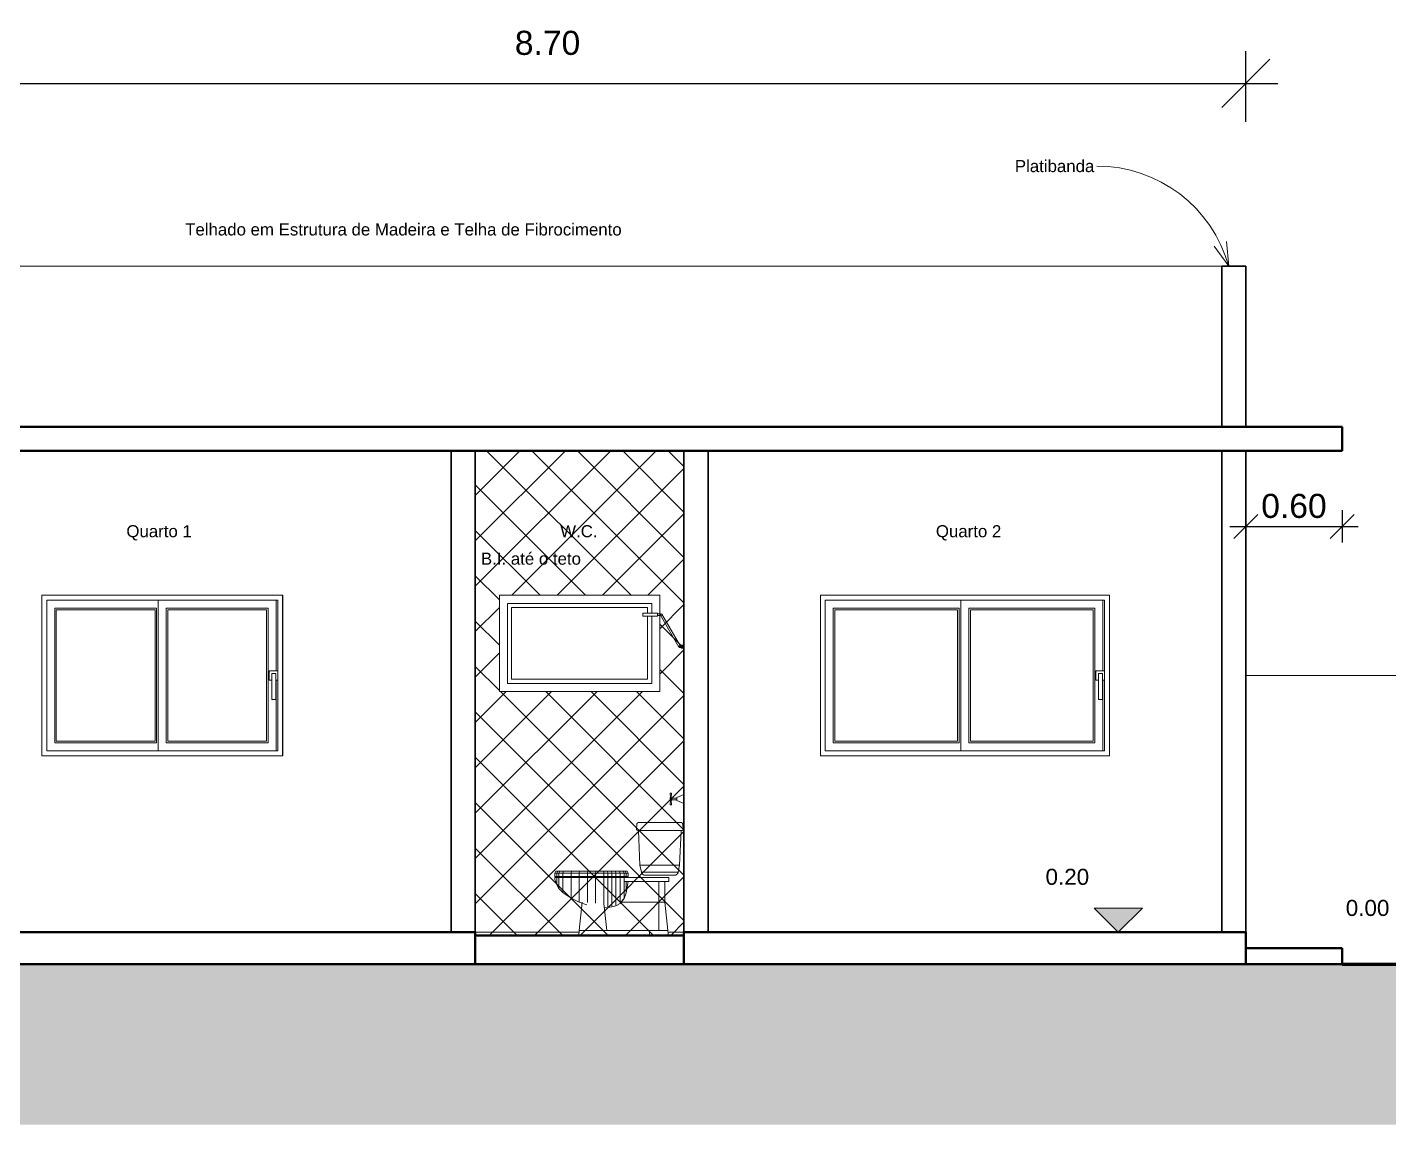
# Model space of a CAD drawing. Header units: centimetres. Extents: x 1481 to 8105, y -69 to 2574.
# Drawn here: x 2722 to 3570, y -69 to 615 of the extents above; entities that cross this region are included whole.
import ezdxf

# ---------------------------------------------------------------- set-up
doc = ezdxf.new("R2010")
doc.units = ezdxf.units.CM
for name, color, linetype, lineweight in [('A-ANNO-DIMS', 1, 'Continuous', 9), ('A-AREA-IDEN', 1, 'Continuous', 9), ('A-DETL-GENF', 92, 'Continuous', 18), ('A-DETL-THIN', 151, 'Continuous', 9), ('A-FLOR', 192, 'Continuous', 9), ('A-GENM', 13, 'Continuous', 9), ('A-GLAZ', 151, 'Continuous', 9), ('A-WALL', 250, 'Continuous', 9), ('C-TOPO', 7, 'Continuous', 9), ('G-ANNO-DIMS', 182, 'Continuous', 9), ('G-ANNO-TEXT', 231, 'Continuous', 9), ('P-SANR-FIXT', 31, 'Continuous', 9)]:
    doc.layers.add(name, color=color, linetype=linetype, lineweight=lineweight)
doc.styles.add('Arial', font='arial.ttf', dxfattribs={"height": 15})
doc.styles.add('Arial_1', font='arial.ttf', dxfattribs={"height": 20})
doc.dimstyles.new('Cotas_de_Corte', dxfattribs={"dimscale": 30.48, "dimtxt": 7.651945, "dimasz": 0.492126, "dimexe": 0.328084, "dimexo": 0.0625, "dimgap": 0.164042, "dimtad": 1, "dimlfac": 0.01, "dimrnd": 0.01, "dimzin": 0, "dimdsep": 46, "dimtxsty": 'Arial', "dimblk1": 'OBLIQUE', "dimblk2": 'OBLIQUE', "dimsah": 1, "dimcen": 0.09, "dimdle": 0.328084, "dimazin": 0, "dimtfac": 1, "dimtdec": 4, "dimtix": 1, "dimtmove": 0, "dimatfit": 3, "dimfxl": 0.393701, "dimfxlon": 1, "dimtvp": 1, "dimtolj": 1, "dimtzin": 0, "dimarcsym": 2})
doc.dimstyles.new('Cotas_Planta_Baixa', dxfattribs={"dimscale": 30.48, "dimtxt": 15.303891, "dimasz": 0.984252, "dimexe": 0.656168, "dimexo": 0.0625, "dimgap": 0.574147, "dimtad": 1, "dimlfac": 0.01, "dimrnd": 0.01, "dimzin": 0, "dimdsep": 46, "dimtxsty": 'Arial', "dimblk1": 'OBLIQUE', "dimblk2": 'OBLIQUE', "dimsah": 1, "dimcen": 0.09, "dimdle": 0.656168, "dimazin": 0, "dimtfac": 1, "dimtdec": 4, "dimtix": 1, "dimtmove": 0, "dimatfit": 3, "dimfxl": 0.787402, "dimfxlon": 1, "dimtvp": 1, "dimtolj": 1, "dimtzin": 0, "dimarcsym": 2})

# ---------------------------------------------------------------- blocks, each defined once
blk = doc.blocks.new('Janela 2FL Correr - Janela 2FLs 1_50 x 1_20-628755-Corte 1')
at = {"layer": 'A-GENM'}
for p, q in [((-80.4, 182.75), (-80.4, 177.25)), ((-74.91, 183), (-80.15, 183)), ((-78.66, 181), (-78.66, 165)), ((-78.41, 181.25), (-76.41, 181.25)), ((-76.16, 165), (-76.16, 181)), ((-80.15, 177), (-78.64, 177)), ((-76.17, 177), (-74.91, 177)), ((-78.41, 165), (-78.66, 165)), ((-76.41, 165), (-78.41, 165)), ((-76.16, 165), (-76.41, 165))]:
    blk.add_line(p, q, dxfattribs=at)
for centre, start, end in [((-80.15, 182.75), 90, 180), ((-80.15, 177.25), 180, 270)]:
    blk.add_arc(centre, 0.25, start, end, dxfattribs=at)
for points, knots in [([(-78.66, 181), (-78.66, 181.02), (-78.65, 181.05), (-78.64, 181.1), (-78.62, 181.12), (-78.61, 181.14), (-78.6, 181.16), (-78.59, 181.17), (-78.57, 181.19), (-78.55, 181.2), (-78.53, 181.22), (-78.5, 181.23), (-78.46, 181.25), (-78.43, 181.25), (-78.41, 181.25)], [0, 0, 0, 0, 0.166667, 0.25, 0.333333, 0.375, 0.416667, 0.5, 0.541667, 0.583333, 0.666667, 0.75, 0.833333, 1, 1, 1, 1]), ([(-76.41, 181.25), (-76.38, 181.25), (-76.35, 181.25), (-76.31, 181.23), (-76.28, 181.22), (-76.26, 181.2), (-76.24, 181.19), (-76.22, 181.17), (-76.21, 181.15), (-76.19, 181.13), (-76.18, 181.11), (-76.17, 181.09), (-76.16, 181.05), (-76.16, 181.02), (-76.16, 181)], [0, 0, 0, 0, 0.166667, 0.25, 0.333333, 0.416667, 0.458333, 0.5, 0.583333, 0.666667, 0.708333, 0.75, 0.833333, 1, 1, 1, 1])]:
    blk.add_open_spline(points, degree=3, knots=knots, dxfattribs=at)
at = {"layer": 'A-GLAZ'}
for p, q in [((-71.91, 230), (-221.91, 230)), ((-221.91, 230), (-221.91, 130)), ((-71.91, 130), (-71.91, 230)), ((-218.91, 133), (-218.91, 227)), ((-218.91, 227), (-74.91, 227)), ((-213.91, 138), (-213.91, 222)), ((-213.91, 222), (-150.41, 222)), ((-212.91, 139), (-212.91, 221)), ((-212.91, 221), (-151.41, 221)), ((-151.41, 139), (-151.41, 221)), ((-150.41, 138), (-150.41, 222)), ((-149.41, 227), (-149.41, 133)), ((-144.41, 138), (-144.41, 222)), ((-144.41, 222), (-80.91, 222)), ((-143.41, 139), (-143.41, 221)), ((-143.41, 221), (-81.91, 221)), ((-81.91, 139), (-81.91, 221)), ((-80.91, 138), (-80.91, 222)), ((-75.91, 183), (-75.91, 227)), ((-74.91, 227), (-74.91, 133)), ((-75.91, 133), (-75.91, 177)), ((-213.91, 138), (-150.41, 138)), ((-212.91, 139), (-151.41, 139)), ((-144.41, 138), (-80.91, 138)), ((-143.41, 139), (-81.91, 139)), ((-221.91, 130), (-71.91, 130)), ((-74.91, 133), (-218.91, 133))]:
    blk.add_line(p, q, dxfattribs=at)
blk = doc.blocks.new('Janela 2FL Correr - Janela 2FLs 1_80 x 1_20-646655-Corte 1')
at = {"layer": 'A-GENM'}
for p, q in [((434.6, 182.75), (434.6, 177.25)), ((440.09, 183), (434.85, 183)), ((436.34, 181), (436.34, 165)), ((436.59, 181.25), (438.59, 181.25)), ((438.84, 165), (438.84, 181)), ((434.85, 177), (436.36, 177)), ((438.83, 177), (440.09, 177)), ((436.59, 165), (436.34, 165)), ((438.59, 165), (436.59, 165)), ((438.84, 165), (438.59, 165))]:
    blk.add_line(p, q, dxfattribs=at)
for centre, start, end in [((434.85, 182.75), 90, 180), ((434.85, 177.25), 180, 270)]:
    blk.add_arc(centre, 0.25, start, end, dxfattribs=at)
for points, knots in [([(436.34, 181), (436.34, 181.02), (436.35, 181.05), (436.36, 181.1), (436.38, 181.12), (436.39, 181.14), (436.4, 181.16), (436.41, 181.17), (436.43, 181.19), (436.45, 181.2), (436.47, 181.22), (436.5, 181.23), (436.54, 181.25), (436.57, 181.25), (436.59, 181.25)], [0, 0, 0, 0, 0.166667, 0.25, 0.333333, 0.375, 0.416667, 0.5, 0.541667, 0.583333, 0.666667, 0.75, 0.833333, 1, 1, 1, 1]), ([(438.59, 181.25), (438.62, 181.25), (438.65, 181.25), (438.69, 181.23), (438.72, 181.22), (438.74, 181.2), (438.76, 181.19), (438.78, 181.17), (438.79, 181.15), (438.81, 181.13), (438.82, 181.11), (438.83, 181.09), (438.84, 181.05), (438.84, 181.02), (438.84, 181)], [0, 0, 0, 0, 0.166667, 0.25, 0.333333, 0.416667, 0.458333, 0.5, 0.583333, 0.666667, 0.708333, 0.75, 0.833333, 1, 1, 1, 1])]:
    blk.add_open_spline(points, degree=3, knots=knots, dxfattribs=at)
at = {"layer": 'A-GLAZ'}
for p, q in [((443.09, 230), (263.09, 230)), ((263.09, 130), (263.09, 230)), ((443.09, 230), (443.09, 130)), ((266.09, 227), (266.09, 133)), ((266.09, 227), (440.09, 227)), ((271.09, 138), (271.09, 222)), ((271.09, 222), (349.59, 222)), ((272.09, 139), (272.09, 221)), ((272.09, 221), (348.59, 221)), ((348.59, 139), (348.59, 221)), ((349.59, 138), (349.59, 222)), ((350.59, 227), (350.59, 133)), ((355.59, 138), (355.59, 222)), ((355.59, 222), (434.09, 222)), ((356.59, 139), (356.59, 221)), ((356.59, 221), (433.09, 221)), ((433.09, 139), (433.09, 221)), ((434.09, 138), (434.09, 222)), ((439.09, 183), (439.09, 227)), ((440.09, 133), (440.09, 227)), ((439.09, 133), (439.09, 177)), ((271.09, 138), (349.59, 138)), ((272.09, 139), (348.59, 139)), ((355.59, 138), (434.09, 138)), ((356.59, 139), (433.09, 139)), ((443.09, 130), (263.09, 130)), ((266.09, 133), (440.09, 133))]:
    blk.add_line(p, q, dxfattribs=at)
blk = doc.blocks.new('Janela Maxim-ar - WC 1_00 x 0_60-628378-Corte 1')
at = {"layer": 'A-GLAZ'}
for p, q in [((158.01, 224.92), (68.17, 224.92)), ((68.17, 224.92), (68.17, 175.08)), ((68.17, 224.91), (158.01, 224.91)), ((70.71, 177.61), (70.71, 222.37)), ((155.47, 222.37), (70.71, 222.37)), ((70.71, 222.37), (155.47, 222.37)), ((70.71, 177.61), (70.71, 222.37)), ((155.47, 222.37), (155.47, 218.92)), ((155.47, 222.37), (155.47, 218.92)), ((158.01, 218.92), (158.01, 224.92)), ((155.47, 216.92), (155.47, 177.61)), ((155.47, 216.92), (155.47, 177.61)), ((158.01, 175.08), (158.01, 216.92)), ((68.17, 175.08), (158.01, 175.08)), ((70.71, 177.61), (155.47, 177.61)), ((155.47, 177.61), (70.71, 177.61))]:
    blk.add_line(p, q, dxfattribs=at)
blk = doc.blocks.new('Assento Sanitário - Privada-333374-Corte 1')
at = {"layer": 'P-SANR-FIXT'}
for p, q in [((148.76, 87.33), (148.48, 84.1)), ((150.96, 88.48), (150.96, 88.42)), ((176.02, 88.48), (157.94, 88.48)), ((177.56, 84.1), (177.28, 87.33)), ((149.68, 83.4), (150.67, 61.81)), ((157.94, 83.4), (176.93, 83.4)), ((175.37, 61.81), (176.35, 83.4)), ((150.67, 61.81), (151.58, 57.35)), ((150.67, 61.81), (157.94, 61.81)), ((157.94, 61.81), (175.37, 61.81)), ((174.46, 57.35), (175.37, 61.81)), ((97.61, 56.73), (98.88, 56.73)), ((97.61, 54.83), (97.61, 56.73)), ((98.88, 56.72), (97.61, 56.72)), ((98.88, 54.83), (97.61, 54.83)), ((97.61, 54.19), (98.88, 54.19)), ((97.61, 54.19), (97.61, 52.92)), ((97.61, 52.92), (98.88, 49.44)), ((97.62, 56.73), (98.25, 58.01)), ((98.25, 58.01), (99.46, 58.01)), ((100.15, 56.72), (98.88, 56.72)), ((98.88, 54.83), (98.88, 56.72)), ((100.15, 54.83), (98.88, 54.83)), ((98.88, 54.19), (100.15, 54.19)), ((98.88, 54.19), (98.88, 49.56)), ((98.89, 56.73), (99.46, 58.01)), ((98.89, 56.73), (100.15, 56.73)), ((99.46, 58.01), (100.66, 58.01)), ((100.15, 56.73), (102.69, 56.73)), ((100.15, 54.83), (100.15, 56.73)), ((102.69, 56.72), (100.15, 56.72)), ((102.69, 54.83), (100.15, 54.83)), ((100.15, 54.19), (102.69, 54.19)), ((100.15, 54.19), (100.15, 47.24)), ((100.16, 56.73), (100.66, 58.01)), ((100.66, 58.01), (103.1, 58.01)), ((107.77, 56.72), (102.69, 56.72)), ((102.69, 54.83), (102.69, 56.72)), ((107.77, 54.83), (102.69, 54.83)), ((102.69, 54.19), (107.77, 54.19)), ((102.69, 54.19), (102.69, 44.84)), ((102.7, 56.73), (103.1, 58.01)), ((102.7, 56.73), (107.77, 56.73)), ((103.1, 58.01), (108.09, 58.01)), ((112.85, 56.72), (107.77, 56.72)), ((107.77, 54.83), (107.77, 56.72)), ((112.85, 54.83), (107.77, 54.83)), ((107.77, 54.19), (112.85, 54.19)), ((107.77, 54.19), (107.77, 41.3)), ((107.78, 56.73), (108.09, 58.01)), ((107.78, 56.73), (112.85, 56.73)), ((108.09, 58.01), (113.1, 58.01)), ((112.85, 56.73), (117.93, 56.73)), ((117.93, 56.72), (112.85, 56.72)), ((112.85, 54.83), (112.85, 56.72)), ((117.93, 54.83), (112.85, 54.83)), ((112.85, 54.19), (117.93, 54.19)), ((112.85, 54.19), (112.85, 38.96)), ((112.86, 56.73), (113.1, 58.01)), ((113.1, 58.01), (118.13, 58.01)), ((117.93, 56.73), (123.03, 56.73)), ((117.93, 54.83), (117.93, 56.73)), ((123.03, 56.72), (117.93, 56.72)), ((123.03, 54.83), (117.93, 54.83)), ((117.93, 54.19), (123.03, 54.19)), ((117.93, 54.19), (117.93, 38.54)), ((117.94, 56.73), (118.13, 58.01)), ((118.13, 58.01), (123.14, 58.01)), ((128.09, 56.72), (123.03, 56.72)), ((123.03, 54.83), (123.03, 56.72)), ((128.09, 54.83), (123.03, 54.83)), ((123.03, 54.19), (128.09, 54.19)), ((123.03, 54.19), (123.03, 38.15)), ((123.04, 56.73), (123.14, 58.01)), ((123.04, 56.73), (128.09, 56.73)), ((123.14, 58.01), (128.09, 58.01)), ((128.09, 56.73), (128.09, 58.01)), ((128.09, 58.01), (130.54, 58.01)), ((128.09, 56.73), (130.63, 56.73)), ((128.09, 54.83), (128.09, 56.73)), ((130.63, 56.72), (128.09, 56.72)), ((130.63, 54.83), (128.09, 54.83)), ((128.09, 54.19), (130.63, 54.19)), ((128.09, 54.19), (128.09, 37.78)), ((130.62, 56.73), (130.54, 58.01)), ((130.54, 58.01), (133.04, 58.01)), ((130.63, 56.73), (133.17, 56.73)), ((133.17, 56.72), (130.63, 56.72)), ((130.63, 54.83), (130.63, 56.72)), ((133.17, 54.83), (130.63, 54.83)), ((130.63, 54.19), (133.17, 54.19)), ((130.63, 54.19), (130.63, 35.85)), ((133.17, 56.73), (133.04, 58.01)), ((133.04, 58.01), (135.47, 58.01)), ((133.17, 56.73), (135.71, 56.73)), ((133.17, 54.83), (133.17, 56.73)), ((135.71, 56.72), (133.17, 56.72)), ((135.71, 54.83), (133.17, 54.83)), ((133.17, 54.19), (135.71, 54.19)), ((133.17, 54.19), (133.17, 36.27)), ((135.71, 56.73), (135.47, 58.01)), ((135.47, 58.01), (137.84, 58.01)), ((135.71, 56.73), (138.25, 56.73)), ((138.25, 56.72), (135.71, 56.72)), ((135.71, 54.83), (135.71, 56.72)), ((138.25, 54.83), (135.71, 54.83)), ((135.71, 54.19), (138.25, 54.19)), ((135.71, 54.19), (135.71, 36.95)), ((138.25, 56.75), (137.84, 58.01)), ((137.84, 58.01), (140.24, 58.01)), ((138.25, 56.73), (140.79, 56.73)), ((138.25, 54.83), (138.25, 56.73)), ((140.79, 56.72), (138.25, 56.72)), ((140.79, 54.83), (138.25, 54.83)), ((138.25, 54.19), (140.79, 54.19)), ((138.25, 54.19), (138.25, 38.49)), ((140.79, 56.73), (140.24, 58.01)), ((140.24, 58.01), (141.45, 58.01)), ((140.79, 56.73), (142.06, 56.73)), ((142.06, 56.72), (140.79, 56.72)), ((140.79, 54.83), (140.79, 56.72)), ((142.06, 54.83), (140.79, 54.83)), ((140.79, 54.19), (167.61, 54.19)), ((140.79, 51.65), (140.79, 54.19)), ((167.61, 51.65), (140.79, 51.65)), ((140.79, 51.61), (140.79, 41.1)), ((142.06, 56.73), (141.45, 58.01)), ((141.45, 58.01), (142.7, 58.01)), ((142.06, 56.73), (143.33, 56.73)), ((143.33, 56.72), (142.06, 56.72)), ((142.06, 54.83), (142.06, 56.72)), ((143.33, 54.83), (142.06, 54.83)), ((143.33, 51.65), (142.06, 44.45)), ((142.06, 44.45), (143.33, 51.65)), ((142.06, 51.61), (142.06, 44.6)), ((143.33, 56.73), (142.7, 58.01)), ((143.33, 54.83), (143.33, 56.73)), ((151.58, 57.35), (157.94, 57.35)), ((157.94, 57.35), (174.46, 57.35)), ((157.94, 55.46), (172.01, 55.46)), ((162.38, 38.64), (162.38, 51.65)), ((162.38, 38.64), (162.38, 51.65)), ((166.19, 38.64), (166.19, 51.65)), ((167.61, 54.19), (168.73, 54.19)), ((168.73, 51.65), (167.61, 51.65)), ((168.73, 51.65), (168.73, 54.19)), ((98.88, 49.44), (100.15, 47.24)), ((100.15, 47.24), (102.69, 44.7)), ((102.69, 44.7), (107.77, 41.17)), ((142.06, 44.45), (140.79, 40.96)), ((140.79, 40.96), (142.06, 44.45)), ((107.77, 41.17), (112.85, 38.8)), ((112.85, 38.8), (117.51, 37.11)), ((114.76, 38.64), (112.85, 21.17)), ((118.22, 38.64), (118.16, 38.64)), ((130, 21.17), (128.18, 37.87)), ((128.47, 35.18), (130.63, 35.37)), ((130.63, 35.37), (133.17, 35.82)), ((133.17, 35.82), (135.71, 36.5)), ((135.71, 36.5), (138.25, 37.94)), ((138.25, 37.94), (140.79, 40.96)), ((162.38, 38.64), (138.4, 38.64)), ((140.79, 40.96), (138.84, 38.64)), ((138.84, 38.64), (162.38, 38.64)), ((162.38, 21.17), (162.38, 38.64)), ((164.18, 38.64), (162.38, 38.64)), ((162.38, 38.64), (162.38, 21.17)), ((164.69, 38.64), (164.17, 38.64)), ((165.55, 38.64), (164.68, 38.64)), ((165.89, 38.64), (165.55, 38.64)), ((166.19, 38.64), (165.89, 38.64)), ((166.19, 38.64), (166.18, 38.64)), ((168.1, 21.17), (166.19, 38.64)), ((112.85, 21.17), (112.51, 18)), ((113.41, 21.17), (112.85, 21.17)), ((112.85, 21.17), (113.41, 21.17)), ((115.04, 21.17), (113.41, 21.17)), ((113.41, 21.17), (115.04, 21.17)), ((117.57, 21.17), (115.04, 21.17)), ((115.04, 21.17), (117.57, 21.17)), ((120.75, 21.17), (117.57, 21.17)), ((117.57, 21.17), (120.75, 21.17)), ((124.28, 21.17), (120.75, 21.17)), ((120.75, 21.17), (124.28, 21.17)), ((156.66, 21.17), (124.28, 21.17)), ((124.28, 21.17), (130, 21.17)), ((156.66, 21.17), (156.66, 18)), ((156.67, 18), (156.67, 21.17)), ((156.67, 21.17), (168, 21.17)), ((167.91, 21.17), (168.1, 21.17)), ((168.06, 21.17), (168.1, 21.17)), ((168.45, 18), (168.1, 21.17))]:
    blk.add_line(p, q, dxfattribs=at)
at = {"layer": 'P-SANR-FIXT', "flags": 128}
for points in [[(148.76, 87.38), (148.77, 87.43), (148.78, 87.48), (148.79, 87.53), (148.8, 87.57), (148.82, 87.62), (148.84, 87.67), (148.86, 87.72), (148.88, 87.76), (148.9, 87.81), (148.93, 87.85)], [(148.98, 87.94), (149.01, 87.98), (149.04, 88.02), (149.07, 88.06), (149.11, 88.1), (149.14, 88.13), (149.18, 88.17), (149.22, 88.2), (149.26, 88.23), (149.3, 88.26), (149.34, 88.29), (149.39, 88.31)], [(149.48, 88.36), (149.52, 88.38), (149.57, 88.4), (149.62, 88.42), (149.67, 88.43), (149.72, 88.45), (149.77, 88.46), (149.82, 88.47), (149.87, 88.48), (149.92, 88.48), (149.97, 88.48)], [(157.94, 88.48), (157.62, 88.48), (157.31, 88.48), (156.99, 88.48), (156.68, 88.48), (156.37, 88.48), (156.06, 88.48), (155.75, 88.48), (155.45, 88.48), (155.15, 88.48), (154.86, 88.48), (154.57, 88.48), (154.28, 88.48), (154.01, 88.48), (153.73, 88.48), (153.47, 88.48), (153.21, 88.48), (152.96, 88.48), (152.72, 88.48), (152.49, 88.48), (152.26, 88.48), (152.04, 88.48), (151.84, 88.48), (151.64, 88.48), (151.45, 88.48), (151.28, 88.48), (151.11, 88.48), (150.96, 88.48), (150.81, 88.48), (150.68, 88.48), (150.56, 88.48), (150.45, 88.48), (150.36, 88.48), (150.27, 88.48), (150.2, 88.48), (150.14, 88.48), (150.09, 88.48), (150.06, 88.48), (150.03, 88.48), (150.02, 88.48), (150.02, 88.48)], [(150.27, 88.48), (150.33, 88.48), (150.42, 88.48), (150.53, 88.48), (150.63, 88.48)], [(148.48, 83.93), (148.48, 83.96), (148.48, 83.98)], [(148.57, 83.7), (148.56, 83.72), (148.55, 83.74)], [(148.75, 83.52), (148.73, 83.53), (148.71, 83.55)], [(149.01, 83.41), (148.98, 83.42), (148.96, 83.42)], [(149.11, 83.4), (149.11, 83.4), (149.14, 83.4), (149.17, 83.4), (149.22, 83.4), (149.28, 83.4), (149.36, 83.4), (149.45, 83.4), (149.56, 83.4), (149.67, 83.4), (149.8, 83.4), (149.95, 83.4), (150.11, 83.4), (150.28, 83.4), (150.46, 83.4), (150.65, 83.4), (150.86, 83.4), (151.07, 83.4), (151.3, 83.4), (151.54, 83.4), (151.79, 83.4), (152.04, 83.4), (152.31, 83.4), (152.59, 83.4), (152.87, 83.4), (153.17, 83.4), (153.47, 83.4), (153.78, 83.4), (154.09, 83.4), (154.41, 83.4), (154.74, 83.4), (155.07, 83.4), (155.41, 83.4), (155.75, 83.4), (156.09, 83.4), (156.44, 83.4), (156.79, 83.4), (157.14, 83.4), (157.49, 83.4), (157.84, 83.4), (157.94, 83.4)], [(154.03, 55.46), (153.93, 55.47), (153.83, 55.47), (153.73, 55.48), (153.63, 55.5), (153.53, 55.52), (153.43, 55.54), (153.33, 55.56), (153.24, 55.59), (153.14, 55.63), (153.04, 55.67), (152.95, 55.71), (152.86, 55.75), (152.77, 55.8), (152.68, 55.85), (152.6, 55.91), (152.52, 55.97), (152.44, 56.03), (152.36, 56.1), (152.28, 56.16), (152.21, 56.24), (152.14, 56.31), (152.08, 56.39), (152.01, 56.47), (151.95, 56.55), (151.9, 56.63), (151.84, 56.72), (151.79, 56.81), (151.75, 56.9), (151.71, 56.99), (151.67, 57.08), (151.63, 57.18), (151.6, 57.28), (151.58, 57.35)], [(154.03, 55.46), (154.04, 55.46), (154.05, 55.46), (154.06, 55.46), (154.08, 55.46), (154.11, 55.46), (154.15, 55.46), (154.19, 55.46), (154.23, 55.46), (154.28, 55.46), (154.34, 55.46), (154.41, 55.46), (154.48, 55.46), (154.55, 55.46), (154.63, 55.46), (154.72, 55.46), (154.81, 55.46), (154.9, 55.46), (155, 55.46), (155.11, 55.46), (155.22, 55.46), (155.33, 55.46), (155.45, 55.46), (155.57, 55.46), (155.7, 55.46), (155.83, 55.46), (155.96, 55.46), (156.1, 55.46), (156.24, 55.46), (156.38, 55.46), (156.52, 55.46), (156.67, 55.46), (156.82, 55.46), (156.97, 55.46), (157.12, 55.46), (157.28, 55.46), (157.43, 55.46), (157.59, 55.46), (157.74, 55.46), (157.9, 55.46), (157.94, 55.46)]]:
    blk.add_lwpolyline(points, dxfattribs=at)
at = {"layer": 'P-SANR-FIXT'}
for points, knots in [([(177.28, 87.33), (177.27, 87.43), (177.24, 87.58), (177.17, 87.75), (177.12, 87.85), (177.06, 87.94), (176.99, 88.04), (176.88, 88.15), (176.75, 88.25), (176.62, 88.34), (176.48, 88.4), (176.28, 88.47), (176.12, 88.48), (176.02, 88.48)], [-1, -1, -1, -1, -0.833333, -0.75, -0.708333, -0.666667, -0.583333, -0.5, -0.416667, -0.333333, -0.25, -0.166667, 0, 0, 0, 0]), ([(176.93, 83.4), (176.98, 83.4), (177.04, 83.41), (177.13, 83.43), (177.19, 83.46), (177.25, 83.49), (177.3, 83.52), (177.35, 83.56), (177.38, 83.59), (177.4, 83.61), (177.42, 83.64), (177.45, 83.67), (177.48, 83.72), (177.51, 83.77), (177.54, 83.86), (177.57, 83.96), (177.57, 84.05), (177.56, 84.1)], [-1, -1, -1, -1, -0.875, -0.8125, -0.75, -0.6875, -0.625, -0.5625, -0.53125, -0.5, -0.46875, -0.4375, -0.375, -0.3125, -0.25, -0.125, 0, 0, 0, 0]), ([(172.01, 55.46), (172.19, 55.46), (172.47, 55.5), (172.82, 55.6), (173.08, 55.7), (173.33, 55.83), (173.55, 55.99), (173.77, 56.17), (173.96, 56.37), (174.12, 56.59), (174.31, 56.91), (174.41, 57.17), (174.46, 57.35)], [-1, -1, -1, -1, -0.833333, -0.75, -0.666667, -0.583333, -0.5, -0.416667, -0.333333, -0.25, -0.166667, 0, 0, 0, 0])]:
    blk.add_open_spline(points, degree=3, knots=knots, dxfattribs=at)
blk = doc.blocks.new('Chuveiro - Chuveiro Simples _ducha_-337202-Corte 1')
at = {"layer": 'P-SANR-FIXT'}
for p, q in [((152.51, 218.92), (152.51, 216.92)), ((152.51, 218.92), (157.01, 218.92)), ((157.01, 216.92), (152.51, 216.92)), ((157.01, 218.92), (161.51, 218.92)), ((161.51, 216.92), (157.01, 216.92)), ((163.09, 218.42), (161.4, 218.42)), ((161.4, 217.42), (163.09, 217.42)), ((161.51, 216.92), (161.51, 218.92)), ((163.9, 218.42), (163.09, 218.42)), ((163.09, 217.42), (163.9, 217.42)), ((163.49, 217.63), (174.99, 197.71)), ((164.34, 218.12), (164.35, 218.13)), ((175.85, 198.21), (164.35, 218.13)), ((175, 197.72), (174.99, 197.71)), ((176.39, 198.5), (175.39, 198.5)), ((175.39, 197.5), (176.39, 197.5)), ((176.39, 198.43), (176.39, 198.87)), ((176.39, 198.87), (177.89, 198.87)), ((176.39, 197.57), (176.39, 198.43)), ((176.39, 198.43), (177.89, 198.43)), ((176.39, 197.13), (176.39, 197.57)), ((176.39, 197.57), (177.89, 197.57)), ((177.89, 197.13), (176.39, 197.13)), ((178.09, 201.2), (177.89, 201.2)), ((177.89, 198), (177.89, 201.2)), ((177.89, 194.8), (177.89, 198)), ((177.89, 194.8), (178.09, 194.8)), ((169.47, 106.6), (169.69, 104)), ((170.32, 106.6), (169.47, 106.6)), ((169.69, 102), (169.47, 99.4)), ((170.29, 104), (169.49, 104)), ((169.49, 103.03), (169.49, 104)), ((169.49, 102), (169.49, 102.97)), ((169.49, 102), (170.29, 102)), ((169.69, 104), (170.09, 104)), ((169.69, 102), (170.09, 102)), ((170.09, 104), (170.32, 106.6)), ((170.32, 99.4), (170.09, 102)), ((170.29, 104), (170.29, 103.03)), ((170.59, 103.7), (170.29, 103.7)), ((170.59, 103.7), (170.29, 103.7)), ((170.29, 102.97), (170.29, 102)), ((170.29, 102.3), (170.59, 102.3)), ((170.29, 102.3), (170.59, 102.3)), ((170.59, 103.68), (170.59, 103)), ((170.59, 103.68), (170.59, 103.68)), ((173.59, 103.5), (170.59, 103.5)), ((170.59, 103), (170.59, 102.32)), ((170.59, 102.5), (173.59, 102.5)), ((170.59, 102.32), (170.59, 102.32)), ((178.09, 105.75), (173.59, 104)), ((173.59, 102), (173.59, 104)), ((173.59, 102), (178.09, 100.25)), ((170.32, 99.4), (169.47, 99.4))]:
    blk.add_line(p, q, dxfattribs=at)
for centre, radius, start, end in [((163.9, 217.92), 0.5, 0, 180), ((163.9, 217.92), 0.5, 180, 0), ((175.39, 198), 0.5, 0, 180), ((175.39, 198), 0.5, 180, 0), ((169.89, 103), 0.427, 0, 180), ((169.89, 103), 0.427, 180, 0)]:
    blk.add_arc(centre, radius, start, end, dxfattribs=at)
blk = doc.blocks.new('Elevações de ponto - M_Cota de elevação - Exterior preenchido-23614-Corte 1')
at = {"layer": 'G-ANNO-DIMS'}
blk.add_hatch(color=256, dxfattribs=at).paths.add_polyline_path([(463.65, 35), (448.65, 20), (433.65, 35)], flags=0)
for p, q in [((448.65, 20), (433.65, 35)), ((433.65, 35), (463.65, 35)), ((463.65, 35), (448.65, 20)), ((433.65, 20), (463.65, 20))]:
    blk.add_line(p, q, dxfattribs=at)
blk = doc.blocks.new('_Oblique')
at = {"color": 0, "linetype": 'ByBlock', "lineweight": -2}
blk.add_line((-0.5, -0.5), (0.5, 0.5), dxfattribs=at)
blk = doc.blocks.new('*D174')
at = {"layer": 'A-ANNO-DIMS', "color": 0, "lineweight": -2, "transparency": 16777216}
for p, q in [((3481, 314.02), (3481, 293.92)), ((3541, 314.02), (3541, 293.92)), ((3471, 303.92), (3551, 303.92))]:
    blk.add_line(p, q, dxfattribs=at)
at = {"layer": 'Defpoints', "color": 0, "transparency": 16777216}
for p in [(3481, 315.92), (3541, 315.92), (3541, 303.92)]:
    blk.add_point(p, dxfattribs=at)
at = {"layer": 'A-ANNO-DIMS', "color": 0, "lineweight": -2, "transparency": 16777216, "xscale": 15, "yscale": 15, "zscale": 15, "rotation": 180}
blk.add_blockref('_Oblique', (3481, 303.92), dxfattribs=at)
at = {"layer": 'A-ANNO-DIMS', "color": 0, "lineweight": -2, "transparency": 16777216, "xscale": 15, "yscale": 15, "zscale": 15}
blk.add_blockref('_Oblique', (3541, 303.92), dxfattribs=at)
at = {"layer": 'A-ANNO-DIMS', "color": 0, "transparency": 16777216, "insert": (3511, 316.58), "char_height": 15, "width": 24.2979, "attachment_point": 5, "style": 'Arial'}
blk.add_mtext('\\A1;0.60', dxfattribs=at)
blk = doc.blocks.new('*D203')
at = {"layer": 'A-ANNO-DIMS', "color": 0, "lineweight": -2, "transparency": 16777216}
for p, q in [((2611, 556), (2611, 600)), ((3481, 556), (3481, 600)), ((2591, 580), (3501, 580))]:
    blk.add_line(p, q, dxfattribs=at)
at = {"layer": 'Defpoints', "color": 0, "transparency": 16777216}
for p in [(3481, 580), (2611, 466), (3481, 466)]:
    blk.add_point(p, dxfattribs=at)
at = {"layer": 'A-ANNO-DIMS', "color": 0, "lineweight": -2, "transparency": 16777216, "xscale": 29.99999999999999, "yscale": 29.99999999999999, "zscale": 29.99999999999999, "rotation": 180}
blk.add_blockref('_Oblique', (2611, 580), dxfattribs=at)
at = {"layer": 'A-ANNO-DIMS', "color": 0, "lineweight": -2, "transparency": 16777216, "xscale": 29.99999999999999, "yscale": 29.99999999999999, "zscale": 29.99999999999999}
blk.add_blockref('_Oblique', (3481, 580), dxfattribs=at)
at = {"layer": 'A-ANNO-DIMS', "color": 0, "transparency": 16777216, "insert": (3046, 605.16), "char_height": 15, "attachment_point": 5, "style": 'Arial'}
blk.add_mtext('\\A1;8.70', dxfattribs=at)

msp = doc.modelspace()

# ---------------------------------------------------------------- hatches: boundary and pattern name
at = {"layer": 'A-DETL-GENF'}
h = msp.add_hatch(dxfattribs=at)
h.set_pattern_fill('FP_2', color=8, style=0, pattern_type=2)
h.set_pattern_definition([(45, (2565.865, 255.727), (-14.14214, 14.14214), []), (135, (2565.865, 255.727), (-14.14214, -14.14214), [])])
h.paths.add_polyline_path([(3001, 49), (3131, 49), (3131, 351), (3001, 351), (3001, 66.979)], flags=0)
h.paths.add_polyline_path([(3016, 201), (3016, 261), (3116, 261), (3116, 201), (3044.762, 201)], flags=0)
at = {"layer": 'C-TOPO'}
h = msp.add_hatch(dxfattribs=at)
h.set_pattern_fill('FP_1', color=256, style=0, pattern_type=2)
h.set_pattern_definition([(0, (2565.865, 255.727), (31.75, 31.75), [31.75, -31.75]), (0, (2565.865, 267.634), (31.75, 31.75), [31.75, -31.75]), (0, (2565.865, 279.54), (31.75, 31.75), [31.75, -31.75]), (90, (2569.834, 283.51), (-31.75, 31.75), [31.75, -31.75]), (90, (2581.74, 283.51), (-31.75, 31.75), [31.75, -31.75]), (90, (2593.646, 283.51), (-31.75, 31.75), [31.75, -31.75])])
h.paths.add_polyline_path([(4481, -69), (4481, 31), (1481, 31), (1481, -69), (3786.979, -69)], flags=0)

# ---------------------------------------------------------------- linework, layer by layer
at = {"layer": 'A-DETL-THIN'}
for p, q in [((3131, 351), (3001, 351)), ((3001, 351), (3001, 49)), ((3131, 49), (3131, 351)), ((3016, 201), (3016, 261)), ((3016, 261), (3116, 261)), ((3116, 261), (3116, 201)), ((3116, 201), (3016, 201)), ((3001, 49), (3131, 49))]:
    msp.add_line(p, q, dxfattribs=at)
at = {"layer": 'A-FLOR', "lineweight": 50}
for p, q in [((3541, 366), (1921, 366)), ((3541, 351), (3541, 366)), ((1921, 351), (3541, 351)), ((3001, 51), (1981, 51)), ((3001, 51), (3001, 31)), ((3481, 51), (3131, 51)), ((3131, 31), (3131, 51)), ((3481, 31), (3481, 51)), ((3131, 49), (3001, 49)), ((3541, 41), (3481, 41)), ((3541, 31), (3541, 41)), ((1921, 31), (3541, 31))]:
    msp.add_line(p, q, dxfattribs=at)
at = {"layer": 'A-FLOR'}
for p, q in [((3001, 51), (3065.632, 51)), ((3121.133, 51), (3131, 51))]:
    msp.add_line(p, q, dxfattribs=at)
at = {"layer": 'A-WALL'}
for p, q in [((3466, 466), (1996, 466)), ((2731, 161), (2731, 261)), ((2731, 261), (2881, 261)), ((2881, 261), (2881, 161)), ((3016, 201), (3016, 261)), ((3016, 261), (3116, 261)), ((3116, 261), (3116, 249.402)), ((3216, 161), (3216, 261)), ((3216, 261), (3396, 261)), ((3396, 261), (3396, 161)), ((3116, 248.436), (3116, 201)), ((4466, 211), (3481, 211)), ((3116, 201), (3016, 201)), ((2881, 161), (2731, 161)), ((3396, 161), (3216, 161))]:
    msp.add_line(p, q, dxfattribs=at)
at = {"layer": 'A-WALL', "lineweight": 35}
for p, q in [((3466, 466), (3466, 366)), ((3481, 466), (3466, 466)), ((3481, 366), (3481, 466)), ((2986, 351), (2986, 51)), ((3001, 51), (3001, 351)), ((3131, 351), (3131, 51)), ((3146, 51), (3146, 351)), ((3466, 351), (3466, 51)), ((3481, 51), (3481, 351))]:
    msp.add_line(p, q, dxfattribs=at)
at = {"layer": 'C-TOPO', "lineweight": 100}
msp.add_line((3541, 31), (4466, 31), dxfattribs=at)
at = {"layer": 'C-TOPO'}
msp.add_line((4466, 31), (3541, 31), dxfattribs=at)
at = {"layer": 'G-ANNO-TEXT', "color": 250}
for q in [(3461.358, 478.633), (3468.885, 481.456)]:
    msp.add_line((3470.39, 466), q, dxfattribs=at)
msp.add_arc((3388.234, 443.192), 85.263, 15.515501, 90, dxfattribs=at)

# ---------------------------------------------------------------- block references
at = {"layer": 'A-GLAZ'}
for name in ['Janela 2FL Correr - Janela 2FLs 1_50 x 1_20-628755-Corte 1', 'Janela Maxim-ar - WC 1_00 x 0_60-628378-Corte 1', 'Janela 2FL Correr - Janela 2FLs 1_80 x 1_20-646655-Corte 1']:
    msp.add_blockref(name, (2952.905, 31), dxfattribs=at)
at = {"layer": 'G-ANNO-DIMS'}
msp.add_blockref('Elevações de ponto - M_Cota de elevação - Exterior preenchido-23614-Corte 1', (2952.905, 31), dxfattribs=at)
at = {"layer": 'P-SANR-FIXT'}
for name in ['Chuveiro - Chuveiro Simples _ducha_-337202-Corte 1', 'Assento Sanitário - Privada-333374-Corte 1']:
    msp.add_blockref(name, (2952.905, 31), dxfattribs=at)

# ---------------------------------------------------------------- texts
at = {"layer": 'A-AREA-IDEN', "char_height": 7.5, "attachment_point": 1, "style": 'Arial_1'}
for s, insert, width in [('Quarto 1', (2783.638, 304.672), 49.70462), ('W.C.', (3053.869, 304.672), 29.26159), ('Quarto 2', (3287.928, 304.672), 49.70462)]:
    msp.add_mtext(s, dxfattribs=dict(at, insert=insert, width=width))
at = {"layer": 'G-ANNO-DIMS', "char_height": 10, "width": 32.56532, "attachment_point": 1, "line_spacing_factor": 0.941778, "style": 'Arial', "bg_fill": 3, "box_fill_scale": 1.25, "bg_fill_color": 256, "bg_fill_true_color": 13158600, "bg_fill_transparency": 0}
for s, insert in [('0.20', (3356.236, 90.54)), ('0.00', (3543.266, 71.134))]:
    msp.add_mtext(s, dxfattribs=dict(at, insert=insert))
at = {"layer": 'G-ANNO-TEXT', "color": 7, "char_height": 7.5, "attachment_point": 1, "style": 'Arial_1'}
for s, insert, width in [('Platibanda', (3337.134, 532.205), 58.92403), ('Telhado em Estrutura de Madeira e Telha de Fibrocimento', (2820.259, 492.709), 327.48934), ('B.I. até o teto', (3004.5, 287.552), 74.95778)]:
    msp.add_mtext(s, dxfattribs=dict(at, insert=insert, width=width))

# ---------------------------------------------------------------- dimensions: what is measured, and where the dimension line sits
at = {"layer": 'A-ANNO-DIMS'}
for base, p1, p2, dimstyle, override, picture, middle in [((3481, 580), (2611, 466), (3481, 466), 'Cotas_Planta_Baixa', {"dimpost": '<>', "dimtmove": 1}, '*D203', (3046, 605.159)), ((3541, 303.925), (3481, 315.925), (3541, 315.925), 'Cotas_de_Corte', {"dimpost": '<>', "dimfxl": 60}, '*D174', (3511, 316.583))]:
    dim = msp.add_linear_dim(base=base, p1=p1, p2=p2, dimstyle=dimstyle, override=override, dxfattribs=at)
    dim.commit()
    dim.dimension.update_dxf_attribs({"geometry": picture, "text_midpoint": middle})

doc.saveas('drawing.dxf')
